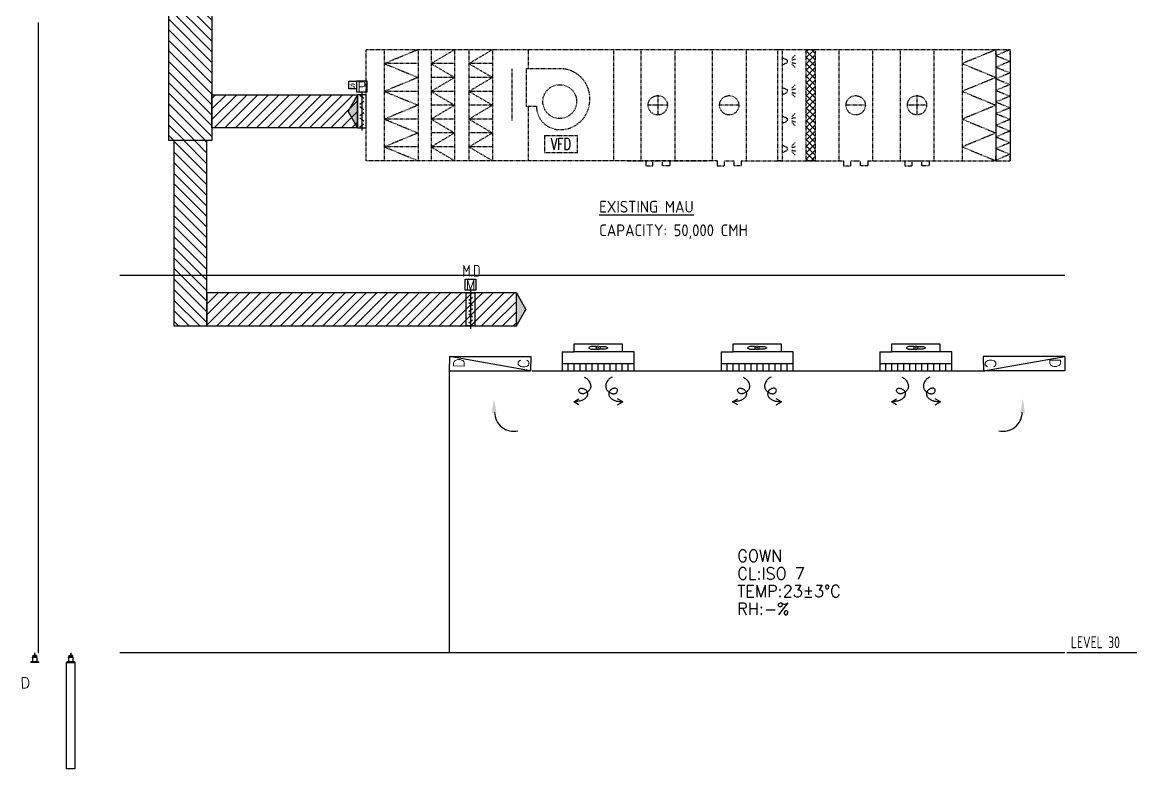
# Model space of a CAD drawing. Extents: x 41366 to 43339, y 84937 to 85507.
# Drawn here: x 43102.7 to 43339.2, y 85184.8 to 85343.1 of the extents above; entities that cross this region are included whole.
import ezdxf
from ezdxf.enums import TextEntityAlignment as Align

# ---------------------------------------------------------------- set-up
doc = ezdxf.new("R2010")
doc.units = 0
doc.header["$LTSCALE"] = 10
doc.linetypes.add('HIDDEN2', pattern=[0.1875, 0.125, -0.0625])
for name, color, linetype in [('A-DETL-01', 1, 'Continuous'), ('M-CEQPM-MAU', 22, 'Continuous'), ('M-CEQPM-TEXT', 3, 'Continuous'), ('M-CMDUCT-LINE', 15, 'Continuous'), ('M-CMDUCT-TEXT', 3, 'Continuous'), ('M-EQPM-TXT', 4, 'Continuous'), ('M-HVAC-CMDUCT', 150, 'Continuous'), ('M-HVAC-DAPR', 2, 'Continuous'), ('U-EX-TXT', 4, 'Continuous')]:
    doc.layers.add(name, color=color, linetype=linetype)
doc.styles.add('AA-TXT', font='isocp.shx', dxfattribs={"bigfont": 'chineset.shx'})
doc.styles.add('STDTEXT', font='simplex.shx', dxfattribs={"bigfont": 'china.shx'})

msp = doc.modelspace()

# ---------------------------------------------------------------- hatches: boundary and pattern name
at = {"layer": 'M-CEQPM-MAU', "linetype": 'HIDDEN2', "ltscale": 0.1}
h = msp.add_hatch(dxfattribs=at)
h.set_pattern_fill('ANSI37', color=252, scale=0.3, style=0)
h.set_pattern_definition([(135, (43410.5678, 84945.0328), (0.6735192, 0.6735192), []), (45, (43410.5678, 84945.0328), (0.6735192, -0.6735192), [])])
h.paths.add_polyline_path([(43271.001, 85337.293), (43271.001, 85313.741), (43269.001, 85313.741), (43269.001, 85337.293)])
at = {"layer": 'M-CMDUCT-LINE'}
h = msp.add_hatch(dxfattribs=at)
h.set_pattern_fill('ANSI31', color=256, scale=0.5, angle=90, style=0)
h.set_pattern_definition([(135, (43308.4281, 86042.492), (-1.122532, -1.122532), [])])
h.paths.add_polyline_path([(43133.821, 85318.009), (43133.821, 85461.081), (43142.976, 85461.081), (43142.976, 85318.009)])
h = msp.add_hatch(dxfattribs=at)
h.set_pattern_fill('ANSI31', color=256, scale=0.5, style=0)
h.set_pattern_definition([(45, (43821.901, 85148.2804), (-1.122532, 1.122532), [])])
h.paths.add_polyline_path([(43142.976, 85327.733), (43173.883, 85327.733), (43173.883, 85320.733), (43142.976, 85320.733)])
h = msp.add_hatch(dxfattribs=at)
h.set_pattern_fill('ANSI31', color=256, scale=0.5, angle=-90, style=0)
h.set_pattern_definition([(315, (42962.4457, 84354.3118), (1.122532, 1.122532), [])])
h.paths.add_polyline_path([(43141.898, 85278.713), (43141.898, 85318.009), (43134.898, 85318.009), (43134.898, 85278.713)])
h = msp.add_hatch(dxfattribs=at)
h.set_pattern_fill('ANSI31', color=256, scale=0.5, style=0)
h.set_pattern_definition([(45, (44076.1426, 85106.2604), (-1.122532, 1.122532), [])])
h.paths.add_polyline_path([(43207.586, 85285.713), (43141.898, 85285.713), (43141.898, 85278.713), (43207.586, 85278.713)])
at = {"layer": 'M-HVAC-CMDUCT', "ltscale": 0.1}
msp.add_hatch(color=256, dxfattribs=at).paths.add_polyline_path([(43173.883, 85320.733), (43171.862, 85324.233), (43173.883, 85327.733)])
at = {"layer": 'M-HVAC-CMDUCT'}
msp.add_hatch(color=256, dxfattribs=at).paths.add_polyline_path([(43207.586, 85278.713), (43207.586, 85285.713), (43209.606, 85282.213)])

# ---------------------------------------------------------------- linework, layer by layer
at = {"layer": 'A-DETL-01', "linetype": 'Continuous'}
for p, q in [((43323.99, 85289.407), (43123.45, 85289.407)), ((43323.99, 85209.375), (43123.45, 85209.375))]:
    msp.add_line(p, q, dxfattribs=at)
at = {"layer": 'M-CEQPM-MAU'}
for p, q in [((43106.177, 85209.371), (43106.172, 85343.035)), ((43219.84, 85273.205), (43219.84, 85274.905)), ((43219.84, 85274.905), (43230.04, 85274.905)), ((43230.04, 85274.905), (43230.04, 85273.205)), ((43253.548, 85273.205), (43253.548, 85274.905)), ((43253.548, 85274.905), (43263.748, 85274.905)), ((43263.748, 85274.905), (43263.748, 85273.205)), ((43287.255, 85273.205), (43287.255, 85274.905)), ((43287.255, 85274.905), (43297.455, 85274.905)), ((43297.455, 85274.905), (43297.455, 85273.205)), ((43217.29, 85273.205), (43219.84, 85273.205)), ((43217.29, 85273.205), (43217.29, 85269.205)), ((43230.04, 85273.205), (43219.84, 85273.205)), ((43232.59, 85273.205), (43230.04, 85273.205)), ((43232.59, 85269.205), (43232.59, 85273.205)), ((43250.998, 85273.205), (43253.548, 85273.205)), ((43250.998, 85273.205), (43250.998, 85269.205)), ((43263.748, 85273.205), (43253.548, 85273.205)), ((43266.298, 85273.205), (43263.748, 85273.205)), ((43266.298, 85269.205), (43266.298, 85273.205)), ((43284.705, 85273.205), (43287.255, 85273.205)), ((43284.705, 85273.205), (43284.705, 85269.205)), ((43297.455, 85273.205), (43287.255, 85273.205)), ((43300.005, 85273.205), (43297.455, 85273.205)), ((43300.005, 85269.205), (43300.005, 85273.205)), ((43193.358, 85272.204), (43210.636, 85272.204)), ((43210.636, 85272.204), (43210.583, 85269.205)), ((43217.29, 85270.705), (43232.59, 85270.705)), ((43218.565, 85269.205), (43218.565, 85270.705)), ((43219.84, 85269.205), (43219.84, 85270.705)), ((43221.115, 85269.205), (43221.115, 85270.705)), ((43222.39, 85269.205), (43222.39, 85270.705)), ((43223.665, 85269.205), (43223.665, 85270.705)), ((43224.94, 85269.205), (43224.94, 85270.705)), ((43226.215, 85269.205), (43226.215, 85270.705)), ((43227.49, 85269.205), (43227.49, 85270.705)), ((43228.765, 85269.205), (43228.765, 85270.705)), ((43230.04, 85269.205), (43230.04, 85270.705)), ((43231.315, 85269.205), (43231.315, 85270.705)), ((43250.998, 85270.705), (43266.298, 85270.705)), ((43252.273, 85269.205), (43252.273, 85270.705)), ((43253.548, 85269.205), (43253.548, 85270.705)), ((43254.823, 85269.205), (43254.823, 85270.705)), ((43256.098, 85269.205), (43256.098, 85270.705)), ((43257.373, 85269.205), (43257.373, 85270.705)), ((43258.648, 85269.205), (43258.648, 85270.705)), ((43259.923, 85269.205), (43259.923, 85270.705)), ((43261.198, 85269.205), (43261.198, 85270.705)), ((43262.473, 85269.205), (43262.473, 85270.705)), ((43263.748, 85269.205), (43263.748, 85270.705)), ((43265.023, 85269.205), (43265.023, 85270.705)), ((43284.705, 85270.705), (43300.005, 85270.705)), ((43285.98, 85269.205), (43285.98, 85270.705)), ((43287.255, 85269.205), (43287.255, 85270.705)), ((43288.53, 85269.205), (43288.53, 85270.705)), ((43289.805, 85269.205), (43289.805, 85270.705)), ((43291.08, 85269.205), (43291.08, 85270.705)), ((43292.355, 85269.205), (43292.355, 85270.705)), ((43293.63, 85269.205), (43293.63, 85270.705)), ((43294.905, 85269.205), (43294.905, 85270.705)), ((43296.18, 85269.205), (43296.18, 85270.705)), ((43297.455, 85269.205), (43297.455, 85270.705)), ((43298.73, 85269.205), (43298.73, 85270.705)), ((43306.66, 85272.204), (43306.712, 85269.205)), ((43323.938, 85272.204), (43306.66, 85272.204)), ((43193.305, 85269.205), (43193.305, 85209.375)), ((43210.948, 85269.205), (43307.013, 85269.205)), ((43217.29, 85269.205), (43232.59, 85269.205)), ((43250.998, 85269.205), (43266.298, 85269.205)), ((43284.705, 85269.205), (43300.005, 85269.205)), ((43105.79, 85208.476), (43104.909, 85208.476)), ((43104.909, 85208.341), (43104.909, 85208.476)), ((43104.933, 85208.803), (43105.015, 85208.803)), ((43104.933, 85208.803), (43104.933, 85208.476)), ((43105.015, 85208.803), (43105.015, 85208.737)), ((43105.298, 85208.737), (43105.015, 85208.737)), ((43105.349, 85209.375), (43105.247, 85208.737)), ((43105.301, 85208.803), (43105.285, 85208.476)), ((43105.398, 85208.803), (43105.301, 85208.803)), ((43105.349, 85209.375), (43105.451, 85208.737)), ((43105.398, 85208.803), (43105.414, 85208.476)), ((43105.684, 85208.737), (43105.401, 85208.737)), ((43105.684, 85208.803), (43105.684, 85208.737)), ((43105.765, 85208.803), (43105.684, 85208.803)), ((43105.765, 85208.803), (43105.765, 85208.476)), ((43105.79, 85208.341), (43105.79, 85208.476)), ((43113.44, 85208.476), (43112.559, 85208.476)), ((43112.559, 85208.341), (43112.559, 85208.476)), ((43112.583, 85208.803), (43112.665, 85208.803)), ((43112.583, 85208.803), (43112.583, 85208.476)), ((43112.665, 85208.803), (43112.665, 85208.737)), ((43112.948, 85208.737), (43112.665, 85208.737)), ((43112.999, 85209.375), (43112.897, 85208.737)), ((43112.951, 85208.803), (43112.935, 85208.476)), ((43113.048, 85208.803), (43112.951, 85208.803)), ((43112.999, 85209.375), (43113.101, 85208.737)), ((43113.048, 85208.803), (43113.064, 85208.476)), ((43113.334, 85208.737), (43113.051, 85208.737)), ((43113.334, 85208.803), (43113.334, 85208.737)), ((43113.415, 85208.803), (43113.334, 85208.803)), ((43113.415, 85208.803), (43113.415, 85208.476)), ((43113.44, 85208.341), (43113.44, 85208.476)), ((43106.149, 85207.413), (43104.549, 85207.413)), ((43104.549, 85207.413), (43104.549, 85207.283)), ((43106.149, 85207.283), (43104.549, 85207.283)), ((43104.869, 85208.341), (43104.869, 85207.495)), ((43105.829, 85208.341), (43104.869, 85208.341)), ((43104.869, 85207.495), (43105.829, 85207.495)), ((43104.921, 85207.495), (43104.921, 85207.417)), ((43105.777, 85207.495), (43105.777, 85207.413)), ((43105.829, 85208.341), (43105.829, 85207.495)), ((43106.149, 85207.413), (43106.149, 85207.283)), ((43113.799, 85207.413), (43112.199, 85207.413)), ((43112.199, 85207.413), (43112.199, 85207.283)), ((43113.799, 85207.283), (43112.199, 85207.283)), ((43112.519, 85208.341), (43112.519, 85207.495)), ((43113.479, 85208.341), (43112.519, 85208.341)), ((43112.519, 85207.495), (43113.479, 85207.495)), ((43112.571, 85207.495), (43112.571, 85207.417)), ((43113.427, 85207.495), (43113.427, 85207.413)), ((43113.479, 85208.341), (43113.479, 85207.495)), ((43113.799, 85207.413), (43113.799, 85207.283))]:
    msp.add_line(p, q, dxfattribs=at)
at = {"layer": 'M-CEQPM-MAU', "color": 252, "linetype": 'HIDDEN2', "ltscale": 0.1}
for p, q in [((43312.337, 85337.293), (43175.683, 85337.293)), ((43175.683, 85313.741), (43175.683, 85337.293)), ((43179.54, 85337.293), (43179.54, 85313.741)), ((43186.708, 85337.293), (43179.54, 85334.349)), ((43186.708, 85337.293), (43186.708, 85313.741)), ((43189.474, 85337.293), (43189.474, 85313.741)), ((43194.474, 85337.293), (43189.474, 85334.349)), ((43194.474, 85337.293), (43194.474, 85313.741)), ((43197.519, 85337.293), (43197.519, 85313.741)), ((43202.519, 85337.293), (43197.519, 85334.349)), ((43202.519, 85337.293), (43202.519, 85313.741)), ((43210.15, 85333.266), (43210.15, 85337.293)), ((43228.15, 85337.293), (43228.15, 85313.741)), ((43234.001, 85337.293), (43234.001, 85313.741)), ((43241.169, 85337.293), (43241.169, 85313.741)), ((43249.15, 85337.293), (43249.15, 85313.741)), ((43256.318, 85337.293), (43256.318, 85313.741)), ((43264.001, 85337.293), (43262.977, 85337.293)), ((43262.977, 85337.293), (43262.977, 85313.741)), ((43264.001, 85337.293), (43264.001, 85313.741)), ((43266.036, 85335.442), (43266.786, 85336.247)), ((43269.001, 85337.293), (43269.001, 85313.741)), ((43271.001, 85337.293), (43269.001, 85337.293)), ((43271.001, 85337.293), (43271.001, 85313.741)), ((43271.001, 85337.293), (43271.001, 85313.741)), ((43271.001, 85337.293), (43271.001, 85313.741)), ((43276.001, 85337.293), (43276.001, 85313.741)), ((43283.169, 85337.293), (43283.169, 85313.741)), ((43289.001, 85337.293), (43289.001, 85313.741)), ((43296.169, 85337.293), (43296.169, 85313.741)), ((43302.169, 85337.293), (43302.169, 85313.741)), ((43309.337, 85337.293), (43302.169, 85334.349)), ((43309.337, 85336.293), (43309.337, 85337.293)), ((43309.337, 85337.293), (43309.337, 85313.741)), ((43312.337, 85337.293), (43309.337, 85336.061)), ((43309.337, 85336.293), (43309.337, 85314.741)), ((43312.337, 85336.293), (43312.337, 85337.293)), ((43312.337, 85337.293), (43312.337, 85313.741)), ((43312.337, 85336.293), (43312.337, 85314.741)), ((43179.54, 85334.349), (43186.708, 85331.405)), ((43186.708, 85334.349), (43179.54, 85334.349)), ((43189.474, 85334.349), (43194.474, 85331.405)), ((43194.474, 85334.349), (43189.474, 85334.349)), ((43197.519, 85334.349), (43202.519, 85331.405)), ((43202.519, 85334.349), (43197.519, 85334.349)), ((43264.001, 85335.626), (43265.025, 85335.162)), ((43264.001, 85334.084), (43265.025, 85334.548)), ((43265.025, 85335.162), (43265.025, 85334.548)), ((43266.036, 85335.116), (43266.786, 85335.323)), ((43266.036, 85334.594), (43266.786, 85334.387)), ((43266.036, 85334.268), (43266.786, 85333.463)), ((43302.169, 85334.349), (43309.337, 85331.405)), ((43309.337, 85336.061), (43312.337, 85334.829)), ((43312.337, 85334.829), (43309.337, 85333.597)), ((43186.708, 85331.405), (43179.54, 85328.461)), ((43194.474, 85331.405), (43189.474, 85328.461)), ((43194.474, 85331.405), (43189.474, 85331.405)), ((43202.519, 85331.405), (43197.519, 85328.461)), ((43202.519, 85331.405), (43197.519, 85331.405)), ((43206.65, 85322.312), (43206.65, 85333.266)), ((43209.67, 85333.266), (43209.67, 85325.265)), ((43216.772, 85333.266), (43209.67, 85333.266)), ((43309.337, 85331.405), (43302.169, 85328.461)), ((43309.337, 85333.597), (43312.337, 85332.365)), ((43312.337, 85332.365), (43309.337, 85331.132)), ((43264.001, 85329.308), (43265.025, 85328.844)), ((43266.036, 85329.124), (43266.786, 85329.929)), ((43266.036, 85328.798), (43266.786, 85329.004)), ((43309.337, 85331.132), (43312.337, 85329.9)), ((43312.337, 85329.9), (43309.337, 85328.668)), ((43179.54, 85328.461), (43186.708, 85325.517)), ((43186.708, 85328.461), (43179.54, 85328.461)), ((43189.474, 85328.461), (43194.474, 85325.517)), ((43194.474, 85328.461), (43189.474, 85328.461)), ((43197.519, 85328.461), (43202.519, 85325.517)), ((43202.519, 85328.461), (43197.519, 85328.461)), ((43237.585, 85327.565), (43237.585, 85323.469)), ((43264.001, 85327.766), (43265.025, 85328.23)), ((43265.025, 85328.844), (43265.025, 85328.23)), ((43266.036, 85328.276), (43266.786, 85328.069)), ((43266.036, 85327.95), (43266.786, 85327.145)), ((43292.585, 85327.565), (43292.585, 85323.469)), ((43302.169, 85328.461), (43309.337, 85325.517)), ((43309.337, 85328.668), (43312.337, 85327.436)), ((43312.337, 85327.436), (43309.337, 85326.204)), ((43186.708, 85325.517), (43179.54, 85322.573)), ((43194.474, 85325.517), (43189.474, 85322.573)), ((43194.474, 85325.517), (43189.474, 85325.517)), ((43202.519, 85325.517), (43197.519, 85322.573)), ((43202.519, 85325.517), (43197.519, 85325.517)), ((43211.849, 85325.265), (43209.67, 85325.265)), ((43210.15, 85313.741), (43210.15, 85325.265)), ((43239.633, 85325.517), (43235.537, 85325.517)), ((43254.782, 85325.517), (43250.686, 85325.517)), ((43281.633, 85325.517), (43277.537, 85325.517)), ((43294.633, 85325.517), (43290.537, 85325.517)), ((43309.337, 85325.517), (43302.169, 85322.573)), ((43309.337, 85326.204), (43312.337, 85324.972)), ((43312.337, 85324.972), (43309.337, 85323.74)), ((43186.708, 85322.573), (43179.54, 85322.573)), ((43179.54, 85322.573), (43186.708, 85319.629)), ((43194.474, 85322.573), (43189.474, 85322.573)), ((43189.474, 85322.573), (43194.474, 85319.629)), ((43202.519, 85322.573), (43197.519, 85322.573)), ((43197.519, 85322.573), (43202.519, 85319.629)), ((43264.001, 85323.24), (43265.025, 85322.776)), ((43264.001, 85321.698), (43265.025, 85322.162)), ((43265.025, 85322.776), (43265.025, 85322.162)), ((43266.036, 85323.056), (43266.786, 85323.861)), ((43266.036, 85322.73), (43266.786, 85322.936)), ((43266.036, 85322.208), (43266.786, 85322.001)), ((43302.169, 85322.573), (43309.337, 85319.629)), ((43309.337, 85323.74), (43312.337, 85322.507)), ((43312.337, 85322.507), (43309.337, 85321.275)), ((43186.708, 85319.629), (43179.54, 85316.685)), ((43194.474, 85319.629), (43189.474, 85316.685)), ((43194.474, 85319.629), (43189.474, 85319.629)), ((43202.519, 85319.629), (43197.519, 85316.685)), ((43202.519, 85319.629), (43197.519, 85319.629)), ((43266.036, 85321.881), (43266.786, 85321.077)), ((43309.337, 85319.629), (43302.169, 85316.685)), ((43309.337, 85321.275), (43312.337, 85320.043)), ((43312.337, 85320.043), (43309.337, 85318.811)), ((43213.513, 85319.11), (43220.518, 85319.11)), ((43213.513, 85319.11), (43213.513, 85315.497)), ((43220.518, 85315.497), (43220.518, 85319.11)), ((43266.036, 85316.857), (43266.786, 85317.662)), ((43309.337, 85318.811), (43312.337, 85317.579)), ((43312.337, 85317.579), (43309.337, 85316.347)), ((43179.54, 85316.685), (43186.708, 85313.741)), ((43186.708, 85316.685), (43179.54, 85316.685)), ((43189.474, 85316.685), (43194.474, 85313.741)), ((43194.474, 85316.685), (43189.474, 85316.685)), ((43197.519, 85316.685), (43202.519, 85313.741)), ((43202.519, 85316.685), (43197.519, 85316.685)), ((43213.513, 85315.497), (43220.518, 85315.497)), ((43264.001, 85317.041), (43265.025, 85316.577)), ((43264.001, 85315.499), (43265.025, 85315.963)), ((43265.025, 85316.577), (43265.025, 85315.963)), ((43266.036, 85316.531), (43266.786, 85316.738)), ((43266.036, 85316.009), (43266.786, 85315.803)), ((43266.036, 85315.683), (43266.786, 85314.878)), ((43302.169, 85316.685), (43309.337, 85313.741)), ((43309.337, 85316.347), (43312.337, 85315.115)), ((43312.337, 85315.115), (43309.337, 85313.882)), ((43250.174, 85313.741), (43175.683, 85313.741)), ((43231.15, 85313.741), (43248.15, 85313.741)), ((43235.025, 85313.741), (43235.025, 85312.657)), ((43235.025, 85312.657), (43236.561, 85312.657)), ((43236.561, 85313.741), (43238.609, 85313.741)), ((43236.561, 85312.657), (43236.561, 85313.741)), ((43238.609, 85312.657), (43238.609, 85313.741)), ((43240.145, 85312.657), (43238.609, 85312.657)), ((43240.145, 85313.741), (43240.145, 85312.657)), ((43250.174, 85313.741), (43250.174, 85312.657)), ((43250.174, 85312.657), (43251.71, 85312.657)), ((43251.71, 85313.741), (43253.758, 85313.741)), ((43251.71, 85312.657), (43251.71, 85313.741)), ((43253.758, 85312.657), (43253.758, 85313.741)), ((43255.294, 85312.657), (43253.758, 85312.657)), ((43255.294, 85313.741), (43255.294, 85312.657)), ((43255.294, 85313.741), (43277.025, 85313.741)), ((43264.001, 85313.741), (43262.977, 85313.741)), ((43271.001, 85313.741), (43269.001, 85313.741)), ((43277.025, 85313.741), (43277.025, 85312.657)), ((43277.025, 85312.657), (43278.561, 85312.657)), ((43278.561, 85313.741), (43280.609, 85313.741)), ((43278.561, 85312.657), (43278.561, 85313.741)), ((43280.609, 85312.657), (43280.609, 85313.741)), ((43282.145, 85312.657), (43280.609, 85312.657)), ((43282.145, 85313.741), (43282.145, 85312.657)), ((43282.145, 85313.741), (43312.337, 85313.741)), ((43290.025, 85313.741), (43290.025, 85312.657)), ((43290.025, 85312.657), (43291.561, 85312.657)), ((43291.561, 85313.741), (43293.609, 85313.741)), ((43291.561, 85312.657), (43291.561, 85313.741)), ((43293.609, 85312.657), (43293.609, 85313.741)), ((43295.145, 85312.657), (43293.609, 85312.657)), ((43295.145, 85313.741), (43295.145, 85312.657)), ((43309.337, 85313.741), (43309.337, 85314.741)), ((43309.337, 85313.882), (43309.681, 85313.741)), ((43312.337, 85313.741), (43312.337, 85314.741))]:
    msp.add_line(p, q, dxfattribs=at)
at = {"layer": 'M-CEQPM-MAU'}
for points in [[(43224.615, 85274.287, 0.0396595), (43224.348, 85274.344, 0.0326137), (43223.938, 85274.371, 0.0326137), (43223.529, 85274.344, 0.0440874), (43223.233, 85274.278, 0.0867213), (43222.988, 85274.151, 0.233651), (43222.94, 85274.055, 0.233651), (43222.988, 85273.959, 0.0867213), (43223.233, 85273.831, 0.0440874), (43223.529, 85273.765, 0.0326137), (43223.938, 85273.739, 0.0326137), (43224.348, 85273.765, 0.0396595), (43224.615, 85273.822)], [(43225.266, 85274.287, -0.0396595), (43225.533, 85274.344, -0.0326137), (43225.942, 85274.371, -0.0326137), (43226.352, 85274.344, -0.0440874), (43226.648, 85274.278, -0.0867213), (43226.893, 85274.151, -0.233651), (43226.94, 85274.055, -0.233651), (43226.893, 85273.959, -0.0867213), (43226.648, 85273.831, -0.0440874), (43226.352, 85273.765, -0.0326137), (43225.942, 85273.739, -0.0326137), (43225.533, 85273.765, -0.0396595), (43225.266, 85273.822)], [(43258.322, 85274.287, 0.0396595), (43258.055, 85274.344, 0.0326137), (43257.646, 85274.371, 0.0326137), (43257.237, 85274.344, 0.0440874), (43256.94, 85274.278, 0.0867213), (43256.695, 85274.151, 0.233651), (43256.648, 85274.055, 0.233651), (43256.695, 85273.959, 0.0867213), (43256.94, 85273.831, 0.0440874), (43257.237, 85273.765, 0.0326137), (43257.646, 85273.739, 0.0326137), (43258.055, 85273.765, 0.0396595), (43258.322, 85273.822)], [(43258.973, 85274.287, -0.0396595), (43259.241, 85274.344, -0.0326137), (43259.65, 85274.371, -0.0326137), (43260.059, 85274.344, -0.0440874), (43260.356, 85274.278, -0.0867213), (43260.6, 85274.151, -0.233651), (43260.648, 85274.055, -0.233651), (43260.6, 85273.959, -0.0867213), (43260.356, 85273.831, -0.0440874), (43260.059, 85273.765, -0.0326137), (43259.65, 85273.739, -0.0326137), (43259.241, 85273.765, -0.0396595), (43258.973, 85273.822)], [(43292.03, 85274.287, 0.0396595), (43291.762, 85274.344, 0.0326137), (43291.353, 85274.371, 0.0326137), (43290.944, 85274.344, 0.0440874), (43290.648, 85274.278, 0.0867213), (43290.403, 85274.151, 0.233651), (43290.355, 85274.055, 0.233651), (43290.403, 85273.959, 0.0867213), (43290.648, 85273.831, 0.0440874), (43290.944, 85273.765, 0.0326137), (43291.353, 85273.739, 0.0326137), (43291.762, 85273.765, 0.0396595), (43292.03, 85273.822)], [(43292.681, 85274.287, -0.0396595), (43292.948, 85274.344, -0.0326137), (43293.357, 85274.371, -0.0326137), (43293.767, 85274.344, -0.0440874), (43294.063, 85274.278, -0.0867213), (43294.308, 85274.151, -0.233651), (43294.355, 85274.055, -0.233651), (43294.308, 85273.959, -0.0867213), (43294.063, 85273.831, -0.0440874), (43293.767, 85273.765, -0.0326137), (43293.357, 85273.739, -0.0326137), (43292.948, 85273.765, -0.0396595), (43292.681, 85273.822)]]:
    msp.add_lwpolyline(points, format="xyb", dxfattribs=at)
at = {"layer": 'M-CEQPM-MAU', "const_width": 0.2}
for points in [[(43225.04, 85274.055, -1), (43224.84, 85274.055, -1)], [(43258.748, 85274.055, -1), (43258.548, 85274.055, -1)], [(43292.455, 85274.055, -1), (43292.255, 85274.055, -1)]]:
    msp.add_lwpolyline(points, format="xyb", close=True, dxfattribs=at)
at = {"layer": 'M-CEQPM-MAU'}
for points in [[(43193.305, 85269.205), (43210.583, 85269.205), (43193.358, 85272.204)], [(43323.99, 85269.205), (43306.712, 85269.205), (43323.938, 85272.204)], [(43112.099, 85184.775), (43112.099, 85207.283), (43113.899, 85207.283), (43113.899, 85184.775)]]:
    msp.add_lwpolyline(points, close=True, dxfattribs=at)
at = {"layer": 'M-CEQPM-MAU', "color": 252, "linetype": 'HIDDEN2', "ltscale": 0.1}
for centre, radius in [((43216.772, 85326.291), 3.59), ((43237.585, 85325.517), 2.048), ((43252.734, 85325.517), 2.048), ((43279.585, 85325.517), 2.048), ((43292.585, 85325.517), 2.048)]:
    msp.add_circle(centre, radius, dxfattribs=at)
at = {"layer": 'M-CEQPM-MAU'}
for centre in [(43224.94, 85274.055), (43258.648, 85274.055), (43292.355, 85274.055)]:
    msp.add_circle(centre, 0.4, dxfattribs=at)
at = {"layer": 'M-CEQPM-MAU', "color": 252, "linetype": 'HIDDEN2', "ltscale": 0.1}
for centre, radius, start, end in [((43216.877, 85326.975), 6.292, 353.75633, 90.95858), ((43216.772, 85325.265), 4.923, 180, 270), ((43216.874, 85326.607), 6.266, 269.0709, 357.11079)]:
    msp.add_arc(centre, radius, start, end, dxfattribs=at)
at = {"layer": 'M-CEQPM-TEXT'}
msp.add_line((43339.209, 85209.375), (43324.368, 85209.375), dxfattribs=at)
at = {"layer": 'M-HVAC-CMDUCT', "color": 252, "linetype": 'HIDDEN2', "ltscale": 0.1}
msp.add_line((43312.337, 85337.293), (43312.337, 85313.741), dxfattribs=at)
at = {"layer": 'M-HVAC-CMDUCT', "ltscale": 0.1}
for p, q in [((43173.883, 85327.733), (43171.862, 85324.233)), ((43173.883, 85320.733), (43173.883, 85327.733)), ((43173.883, 85327.733), (43173.883, 85320.733)), ((43173.883, 85320.733), (43171.862, 85324.233))]:
    msp.add_line(p, q, dxfattribs=at)
at = {"layer": 'M-HVAC-CMDUCT'}
for p, q in [((43207.586, 85278.713), (43207.586, 85285.713)), ((43207.586, 85285.713), (43209.606, 85282.213)), ((43207.586, 85278.713), (43209.606, 85282.213))]:
    msp.add_line(p, q, dxfattribs=at)
for points in [[(43133.821, 85318.009), (43133.821, 85461.081), (43142.976, 85461.081), (43142.976, 85318.009)], [(43142.976, 85327.733), (43173.883, 85327.733), (43173.883, 85320.733), (43142.976, 85320.733)], [(43141.898, 85278.713), (43141.898, 85318.009), (43134.898, 85318.009), (43134.898, 85278.713)], [(43207.586, 85285.713), (43141.898, 85285.713), (43141.898, 85278.713), (43207.586, 85278.713)]]:
    msp.add_lwpolyline(points, close=True, dxfattribs=at)
for points in [[(43221.975, 85267.832, -0.140241), (43222.654, 85267.381, -0.0382317), (43222.893, 85267.125), (43222.961, 85267.027), (43223.08, 85266.824), (43223.178, 85266.64), (43223.248, 85266.468), (43223.297, 85266.306), (43223.33, 85266.153), (43223.348, 85266.007), (43223.353, 85265.868), (43223.343, 85265.735), (43223.32, 85265.608), (43223.283, 85265.485), (43223.233, 85265.365), (43223.171, 85265.248), (43223.096, 85265.133), (43223.01, 85265.021), (43222.914, 85264.913), (43222.809, 85264.811), (43222.697, 85264.715), (43222.579, 85264.628), (43222.456, 85264.55), (43222.329, 85264.483), (43222.2, 85264.427), (43222.071, 85264.383), (43221.942, 85264.35), (43221.816, 85264.329), (43221.695, 85264.318), (43221.579, 85264.319), (43221.472, 85264.329), (43221.374, 85264.35), (43221.287, 85264.381), (43221.21, 85264.421), (43221.137, 85264.465, -0.2820106), (43220.839, 85265.045, -0.2221525), (43220.974, 85265.362, -0.123311), (43221.236, 85265.474), (43221.333, 85265.482), (43221.436, 85265.485), (43221.541, 85265.479), (43221.646, 85265.462), (43221.749, 85265.436), (43221.849, 85265.401), (43221.946, 85265.358), (43222.039, 85265.307), (43222.128, 85265.25), (43222.211, 85265.188), (43222.289, 85265.121), (43222.361, 85265.052), (43222.426, 85264.979), (43222.485, 85264.905), (43222.537, 85264.827), (43222.582, 85264.748), (43222.619, 85264.665), (43222.648, 85264.58), (43222.67, 85264.492), (43222.684, 85264.401), (43222.689, 85264.307), (43222.686, 85264.211), (43222.674, 85264.114), (43222.653, 85264.015), (43222.624, 85263.917), (43222.586, 85263.82), (43222.538, 85263.724), (43222.481, 85263.63), (43222.415, 85263.539), (43222.34, 85263.451), (43222.256, 85263.367), (43222.166, 85263.287), (43222.068, 85263.211), (43221.964, 85263.139), (43221.855, 85263.072), (43221.741, 85263.01), (43221.622, 85262.954), (43221.499, 85262.902), (43221.368, 85262.856), (43221.229, 85262.814), (43221.081, 85262.777), (43220.922, 85262.744), (43220.752, 85262.716), (43220.568, 85262.691), (43220.37, 85262.671), (43220.164, 85262.653), (43219.953, 85262.638), (43219.743, 85262.625)], [(43227.9, 85267.832, 0.140241), (43227.222, 85267.381, 0.0382317), (43226.983, 85267.125), (43226.915, 85267.027), (43226.796, 85266.824), (43226.698, 85266.64), (43226.627, 85266.468), (43226.579, 85266.306), (43226.546, 85266.153), (43226.527, 85266.007), (43226.523, 85265.868), (43226.533, 85265.735), (43226.556, 85265.608), (43226.593, 85265.485), (43226.643, 85265.365), (43226.705, 85265.248), (43226.78, 85265.133), (43226.866, 85265.021), (43226.962, 85264.913), (43227.066, 85264.811), (43227.178, 85264.715), (43227.297, 85264.628), (43227.42, 85264.55), (43227.546, 85264.483), (43227.675, 85264.427), (43227.805, 85264.383), (43227.934, 85264.35), (43228.059, 85264.329), (43228.181, 85264.318), (43228.296, 85264.319), (43228.404, 85264.329), (43228.501, 85264.35), (43228.588, 85264.381), (43228.665, 85264.421), (43228.739, 85264.465, 0.2820106), (43229.037, 85265.045, 0.2221525), (43228.902, 85265.362, 0.123311), (43228.64, 85265.474), (43228.543, 85265.482), (43228.44, 85265.485), (43228.335, 85265.479), (43228.229, 85265.462), (43228.126, 85265.436), (43228.026, 85265.401), (43227.929, 85265.358), (43227.836, 85265.307), (43227.748, 85265.25), (43227.665, 85265.188), (43227.587, 85265.121), (43227.515, 85265.052), (43227.449, 85264.979), (43227.39, 85264.905), (43227.339, 85264.827), (43227.294, 85264.748), (43227.257, 85264.665), (43227.227, 85264.58), (43227.206, 85264.492), (43227.192, 85264.401), (43227.187, 85264.307), (43227.19, 85264.211), (43227.202, 85264.114), (43227.222, 85264.015), (43227.252, 85263.917), (43227.29, 85263.82), (43227.338, 85263.724), (43227.395, 85263.63), (43227.461, 85263.539), (43227.536, 85263.451), (43227.619, 85263.367), (43227.71, 85263.287), (43227.808, 85263.211), (43227.911, 85263.139), (43228.021, 85263.072), (43228.135, 85263.01), (43228.253, 85262.954), (43228.377, 85262.902), (43228.508, 85262.856), (43228.647, 85262.814), (43228.795, 85262.777), (43228.953, 85262.744), (43229.124, 85262.716), (43229.308, 85262.691), (43229.505, 85262.671), (43229.712, 85262.653), (43229.923, 85262.638), (43230.133, 85262.625)], [(43255.683, 85267.832, -0.140241), (43256.361, 85267.381, -0.0382317), (43256.6, 85267.125), (43256.668, 85267.027), (43256.787, 85266.824), (43256.885, 85266.64), (43256.956, 85266.468), (43257.005, 85266.306), (43257.038, 85266.153), (43257.056, 85266.007), (43257.06, 85265.868), (43257.05, 85265.735), (43257.027, 85265.608), (43256.99, 85265.485), (43256.941, 85265.365), (43256.878, 85265.248), (43256.803, 85265.133), (43256.717, 85265.021), (43256.621, 85264.913), (43256.517, 85264.811), (43256.405, 85264.715), (43256.287, 85264.628), (43256.163, 85264.55), (43256.037, 85264.483), (43255.908, 85264.427), (43255.778, 85264.383), (43255.65, 85264.35), (43255.524, 85264.329), (43255.402, 85264.318), (43255.287, 85264.319), (43255.179, 85264.329), (43255.082, 85264.35), (43254.995, 85264.381), (43254.918, 85264.421), (43254.844, 85264.465, -0.2820106), (43254.547, 85265.045, -0.2221525), (43254.681, 85265.362, -0.123311), (43254.943, 85265.474), (43255.04, 85265.482), (43255.143, 85265.485), (43255.248, 85265.479), (43255.354, 85265.462), (43255.457, 85265.436), (43255.557, 85265.401), (43255.654, 85265.358), (43255.747, 85265.307), (43255.835, 85265.25), (43255.918, 85265.188), (43255.996, 85265.121), (43256.068, 85265.052), (43256.134, 85264.979), (43256.193, 85264.905), (43256.244, 85264.827), (43256.289, 85264.748), (43256.326, 85264.665), (43256.356, 85264.58), (43256.377, 85264.492), (43256.391, 85264.401), (43256.396, 85264.307), (43256.393, 85264.211), (43256.381, 85264.114), (43256.361, 85264.015), (43256.332, 85263.917), (43256.293, 85263.82), (43256.246, 85263.724), (43256.189, 85263.63), (43256.122, 85263.539), (43256.047, 85263.451), (43255.964, 85263.367), (43255.873, 85263.287), (43255.776, 85263.211), (43255.672, 85263.139), (43255.563, 85263.072), (43255.449, 85263.01), (43255.33, 85262.954), (43255.206, 85262.902), (43255.075, 85262.856), (43254.937, 85262.814), (43254.788, 85262.777), (43254.63, 85262.744), (43254.459, 85262.716), (43254.275, 85262.691), (43254.078, 85262.671), (43253.871, 85262.653), (43253.66, 85262.638), (43253.45, 85262.625)], [(43261.608, 85267.832, 0.140241), (43260.929, 85267.381, 0.0382317), (43260.69, 85267.125), (43260.622, 85267.027), (43260.503, 85266.824), (43260.405, 85266.64), (43260.335, 85266.468), (43260.286, 85266.306), (43260.253, 85266.153), (43260.235, 85266.007), (43260.23, 85265.868), (43260.24, 85265.735), (43260.264, 85265.608), (43260.3, 85265.485), (43260.35, 85265.365), (43260.413, 85265.248), (43260.487, 85265.133), (43260.573, 85265.021), (43260.669, 85264.913), (43260.774, 85264.811), (43260.886, 85264.715), (43261.004, 85264.628), (43261.127, 85264.55), (43261.254, 85264.483), (43261.383, 85264.427), (43261.512, 85264.383), (43261.641, 85264.35), (43261.767, 85264.329), (43261.888, 85264.318), (43262.004, 85264.319), (43262.111, 85264.329), (43262.209, 85264.35), (43262.296, 85264.381), (43262.373, 85264.421), (43262.446, 85264.465, 0.2820106), (43262.744, 85265.045, 0.2221525), (43262.609, 85265.362, 0.123311), (43262.348, 85265.474), (43262.25, 85265.482), (43262.147, 85265.485), (43262.042, 85265.479), (43261.937, 85265.462), (43261.834, 85265.436), (43261.734, 85265.401), (43261.637, 85265.358), (43261.544, 85265.307), (43261.456, 85265.25), (43261.372, 85265.188), (43261.294, 85265.121), (43261.222, 85265.052), (43261.157, 85264.979), (43261.098, 85264.905), (43261.046, 85264.827), (43261.002, 85264.748), (43260.964, 85264.665), (43260.935, 85264.58), (43260.913, 85264.492), (43260.9, 85264.401), (43260.894, 85264.307), (43260.897, 85264.211), (43260.909, 85264.114), (43260.93, 85264.015), (43260.959, 85263.917), (43260.997, 85263.82), (43261.045, 85263.724), (43261.102, 85263.63), (43261.168, 85263.539), (43261.243, 85263.451), (43261.327, 85263.367), (43261.417, 85263.287), (43261.515, 85263.211), (43261.619, 85263.139), (43261.728, 85263.072), (43261.842, 85263.01), (43261.961, 85262.954), (43262.085, 85262.902), (43262.215, 85262.856), (43262.354, 85262.814), (43262.502, 85262.777), (43262.661, 85262.744), (43262.832, 85262.716), (43263.015, 85262.691), (43263.213, 85262.671), (43263.42, 85262.653), (43263.631, 85262.638), (43263.841, 85262.625)], [(43289.39, 85267.832, -0.140241), (43290.069, 85267.381, -0.0382317), (43290.308, 85267.125), (43290.376, 85267.027), (43290.495, 85266.824), (43290.593, 85266.64), (43290.663, 85266.468), (43290.712, 85266.306), (43290.745, 85266.153), (43290.763, 85266.007), (43290.768, 85265.868), (43290.758, 85265.735), (43290.735, 85265.608), (43290.698, 85265.485), (43290.648, 85265.365), (43290.586, 85265.248), (43290.511, 85265.133), (43290.425, 85265.021), (43290.329, 85264.913), (43290.224, 85264.811), (43290.112, 85264.715), (43289.994, 85264.628), (43289.871, 85264.55), (43289.744, 85264.483), (43289.615, 85264.427), (43289.486, 85264.383), (43289.357, 85264.35), (43289.231, 85264.329), (43289.11, 85264.318), (43288.994, 85264.319), (43288.887, 85264.329), (43288.789, 85264.35), (43288.702, 85264.381), (43288.625, 85264.421), (43288.552, 85264.465, -0.2820106), (43288.254, 85265.045, -0.2221525), (43288.389, 85265.362, -0.123311), (43288.651, 85265.474), (43288.748, 85265.482), (43288.851, 85265.485), (43288.956, 85265.479), (43289.061, 85265.462), (43289.164, 85265.436), (43289.264, 85265.401), (43289.361, 85265.358), (43289.454, 85265.307), (43289.543, 85265.25), (43289.626, 85265.188), (43289.704, 85265.121), (43289.776, 85265.052), (43289.841, 85264.979), (43289.9, 85264.905), (43289.952, 85264.827), (43289.997, 85264.748), (43290.034, 85264.665), (43290.063, 85264.58), (43290.085, 85264.492), (43290.099, 85264.401), (43290.104, 85264.307), (43290.101, 85264.211), (43290.089, 85264.114), (43290.068, 85264.015), (43290.039, 85263.917), (43290.001, 85263.82), (43289.953, 85263.724), (43289.896, 85263.63), (43289.83, 85263.539), (43289.755, 85263.451), (43289.671, 85263.367), (43289.581, 85263.287), (43289.483, 85263.211), (43289.379, 85263.139), (43289.27, 85263.072), (43289.156, 85263.01), (43289.037, 85262.954), (43288.914, 85262.902), (43288.783, 85262.856), (43288.644, 85262.814), (43288.496, 85262.777), (43288.337, 85262.744), (43288.167, 85262.716), (43287.983, 85262.691), (43287.785, 85262.671), (43287.579, 85262.653), (43287.368, 85262.638), (43287.158, 85262.625)], [(43295.315, 85267.832, 0.140241), (43294.637, 85267.381, 0.0382317), (43294.398, 85267.125), (43294.33, 85267.027), (43294.211, 85266.824), (43294.113, 85266.64), (43294.042, 85266.468), (43293.994, 85266.306), (43293.961, 85266.153), (43293.942, 85266.007), (43293.938, 85265.868), (43293.948, 85265.735), (43293.971, 85265.608), (43294.008, 85265.485), (43294.057, 85265.365), (43294.12, 85265.248), (43294.195, 85265.133), (43294.281, 85265.021), (43294.377, 85264.913), (43294.481, 85264.811), (43294.593, 85264.715), (43294.712, 85264.628), (43294.835, 85264.55), (43294.961, 85264.483), (43295.09, 85264.427), (43295.22, 85264.383), (43295.349, 85264.35), (43295.474, 85264.329), (43295.596, 85264.318), (43295.711, 85264.319), (43295.819, 85264.329), (43295.916, 85264.35), (43296.003, 85264.381), (43296.08, 85264.421), (43296.154, 85264.465, 0.2820106), (43296.452, 85265.045, 0.2221525), (43296.317, 85265.362, 0.123311), (43296.055, 85265.474), (43295.958, 85265.482), (43295.855, 85265.485), (43295.75, 85265.479), (43295.644, 85265.462), (43295.541, 85265.436), (43295.441, 85265.401), (43295.344, 85265.358), (43295.251, 85265.307), (43295.163, 85265.25), (43295.08, 85265.188), (43295.002, 85265.121), (43294.93, 85265.052), (43294.864, 85264.979), (43294.805, 85264.905), (43294.754, 85264.827), (43294.709, 85264.748), (43294.672, 85264.665), (43294.642, 85264.58), (43294.621, 85264.492), (43294.607, 85264.401), (43294.602, 85264.307), (43294.605, 85264.211), (43294.617, 85264.114), (43294.637, 85264.015), (43294.667, 85263.917), (43294.705, 85263.82), (43294.753, 85263.724), (43294.809, 85263.63), (43294.876, 85263.539), (43294.951, 85263.451), (43295.034, 85263.367), (43295.125, 85263.287), (43295.223, 85263.211), (43295.326, 85263.139), (43295.436, 85263.072), (43295.55, 85263.01), (43295.668, 85262.954), (43295.792, 85262.902), (43295.923, 85262.856), (43296.062, 85262.814), (43296.21, 85262.777), (43296.368, 85262.744), (43296.539, 85262.716), (43296.723, 85262.691), (43296.92, 85262.671), (43297.127, 85262.653), (43297.338, 85262.638), (43297.548, 85262.625)]]:
    msp.add_lwpolyline(points, format="xyb", dxfattribs=at)
for points in [[(43220.847, 85261.987), (43219.743, 85262.625), (43220.847, 85263.262)], [(43229.029, 85261.987), (43230.133, 85262.625), (43229.029, 85263.262)], [(43254.554, 85261.987), (43253.45, 85262.625), (43254.554, 85263.262)], [(43262.736, 85261.987), (43263.841, 85262.625), (43262.736, 85263.262)], [(43288.262, 85261.987), (43287.158, 85262.625), (43288.262, 85263.262)], [(43296.444, 85261.987), (43297.548, 85262.625), (43296.444, 85263.262)]]:
    msp.add_lwpolyline(points, dxfattribs=at)
for centre, start, end in [((43207.046, 85260.458), 181.44112, 282.2321), ((43310.815, 85260.458), 257.7679, 358.55888)]:
    msp.add_arc(centre, 4.101, start, end, dxfattribs=at)
for points in [[(43202.825, 85263.281), (43203.358, 85260.26), (43202.357, 85260.243)], [(43315.037, 85263.281), (43314.503, 85260.26), (43315.504, 85260.243)]]:
    msp.add_solid(points, dxfattribs=at)
at = {"layer": 'M-HVAC-DAPR', "ltscale": 0.1}
for p, q in [((43175.183, 85326.937), (43174.383, 85327.608)), ((43174.783, 85328.333), (43174.783, 85320.133)), ((43174.383, 85325.737), (43175.183, 85326.408)), ((43175.183, 85324.537), (43174.383, 85325.208)), ((43174.383, 85323.337), (43175.183, 85324.008)), ((43175.183, 85322.137), (43174.383, 85322.808)), ((43174.383, 85320.937), (43175.183, 85321.608))]:
    msp.add_line(p, q, dxfattribs=at)
at = {"layer": 'M-HVAC-DAPR'}
for p, q in [((43197.454, 85284.151), (43198.254, 85284.823)), ((43197.854, 85286.313), (43197.854, 85278.113)), ((43198.254, 85282.951), (43197.454, 85283.623)), ((43197.454, 85281.751), (43198.254, 85282.423)), ((43198.254, 85280.551), (43197.454, 85281.223)), ((43197.454, 85279.326), (43198.254, 85279.997))]:
    msp.add_line(p, q, dxfattribs=at)
at = {"layer": 'M-HVAC-DAPR', "ltscale": 0.1}
for points in [[(43173.633, 85329.033), (43172.033, 85329.033), (43172.033, 85330.633), (43173.633, 85330.633)], [(43175.933, 85328.333), (43175.933, 85330.633), (43173.633, 85330.633), (43173.633, 85328.333)], [(43175.683, 85327.733), (43173.883, 85327.733), (43173.883, 85320.733), (43175.683, 85320.733)]]:
    msp.add_lwpolyline(points, close=True, dxfattribs=at)
at = {"layer": 'M-HVAC-DAPR', "ltscale": 0.1, "const_width": 0.1}
for points in [[(43174.733, 85327.273, -1), (43174.833, 85327.273, -1)], [(43174.733, 85326.073, -1), (43174.833, 85326.073, -1)], [(43174.733, 85324.873, -1), (43174.833, 85324.873, -1)], [(43174.733, 85323.673, -1), (43174.833, 85323.673, -1)], [(43174.733, 85322.473, -1), (43174.833, 85322.473, -1)], [(43174.733, 85321.273, -1), (43174.833, 85321.273, -1)]]:
    msp.add_lwpolyline(points, format="xyb", close=True, dxfattribs=at)
at = {"layer": 'M-HVAC-DAPR'}
for points in [[(43196.704, 85286.313), (43196.704, 85288.613), (43199.004, 85288.613), (43199.004, 85286.313)], [(43196.954, 85285.713), (43198.754, 85285.713), (43198.754, 85278.713), (43196.954, 85278.713)]]:
    msp.add_lwpolyline(points, close=True, dxfattribs=at)
at = {"layer": 'M-HVAC-DAPR', "const_width": 0.1}
for points in [[(43197.904, 85284.487, 1), (43197.804, 85284.487, 1)], [(43197.904, 85283.287, 1), (43197.804, 85283.287, 1)], [(43197.904, 85282.087, 1), (43197.804, 85282.087, 1)], [(43197.904, 85280.887, 1), (43197.804, 85280.887, 1)], [(43197.904, 85279.662, 1), (43197.804, 85279.662, 1)]]:
    msp.add_lwpolyline(points, format="xyb", close=True, dxfattribs=at)

# ---------------------------------------------------------------- texts
at = {"layer": 'M-CEQPM-MAU', "color": 252, "linetype": 'HIDDEN2', "ltscale": 0.1, "style": 'STDTEXT', "width": 0.7}
msp.add_text('VFD', height=2.5, dxfattribs=at).set_placement((43217.015, 85317.303), align=Align.MIDDLE)
at = {"layer": 'M-CEQPM-MAU', "style": 'STDTEXT'}
for s, rotation, p in [('D', 89, (43195.385, 85270.828)), ('C', 89, (43209.11, 85270.731)), ('C', 271, (43308.186, 85270.731)), ('D', 271, (43321.911, 85270.828)), ('D', 1, (43103.376, 85203.015))]:
    msp.add_text(s, height=2.25, rotation=rotation, dxfattribs=at).set_placement(p, align=Align.MIDDLE)
at = {"layer": 'M-CEQPM-TEXT', "style": 'AA-TXT', "width": 0.8}
msp.add_text('LEVEL 30', height=2.5, dxfattribs=at).set_placement((43325.23, 85210.342))
at = {"layer": 'M-CMDUCT-TEXT', "style": 'STDTEXT'}
for s, p in [('GOWN', (43254.44, 85229.93)), ('CL:ISO 7', (43254.44, 85226.18)), ('TEMP:23%%P3%%DC', (43254.44, 85222.43)), ('RH:-%%%', (43254.44, 85218.68))]:
    msp.add_text(s, height=2.5, dxfattribs=at).set_placement(p, align=Align.MIDDLE_LEFT)
at = {"layer": 'M-EQPM-TXT', "style": 'AA-TXT'}
msp.add_text('%%UEXISTING MAU', height=2.5, dxfattribs=at).set_placement((43225.157, 85302.74))
at = {"layer": 'M-EQPM-TXT', "color": 3, "style": 'AA-TXT'}
msp.add_text('CAPACITY: 50,000 CMH', height=2.5, dxfattribs=at).set_placement((43225.157, 85297.74))
at = {"layer": 'M-HVAC-DAPR', "ltscale": 0.1, "style": 'STDTEXT'}
for s, height, p in [('s', 1.5, (43172.833, 85329.833)), ('P', 2, (43174.783, 85329.483))]:
    msp.add_text(s, height=height, dxfattribs=at).set_placement(p, align=Align.MIDDLE)
at = {"layer": 'M-HVAC-DAPR', "style": 'STDTEXT'}
msp.add_text('M', height=2, dxfattribs=at).set_placement((43197.854, 85287.463), align=Align.MIDDLE)
at = {"layer": 'U-EX-TXT', "style": 'AA-TXT', "width": 0.8}
msp.add_text('M.D', height=2.5, dxfattribs=at).set_placement((43198.029, 85290.384), align=Align.MIDDLE_CENTER)

doc.saveas('drawing.dxf')
